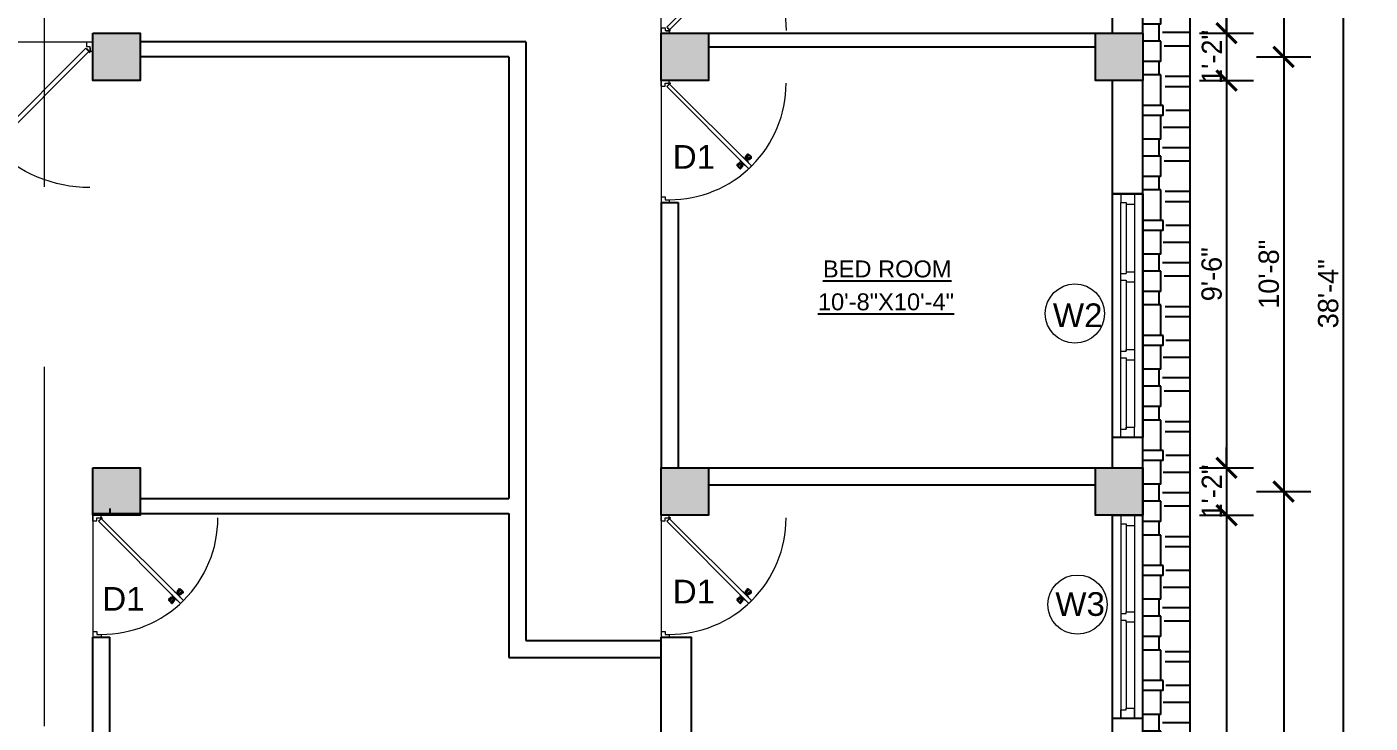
# Model space of a CAD drawing. Header units: inches. Extents: x 1397 to 20304, y -27267 to -746.
# Drawn here: x 10140.8 to 10537.9, y -20625.2 to -20419.4 of the extents above; entities that cross this region are included whole.
import ezdxf

# ---------------------------------------------------------------- set-up
doc = ezdxf.new("R2010")
doc.units = ezdxf.units.IN
doc.header["$LTSCALE"] = 17
doc.header["$MEASUREMENT"] = 0
doc.linetypes.add('21_FP_00$0$HIDDEN', pattern=[0.375, 0.25, -0.125])
doc.linetypes.add('PHANTOM2', pattern=[1.25, 0.625, -0.125, 0.125, -0.125, 0.125, -0.125])
for name, color, linetype, lineweight in [('25 BOT BAR', 12, 'Continuous', 25), ('aa_section_line', 2, 'PHANTOM2', 13), ('DOOR & WIN', 1, 'Continuous', 25), ('OUTLINE', 1, 'Continuous', 25), ('PUERTAS', 7, 'Continuous', 9), ('TEXT', 231, 'Continuous', 20), ('WINDOW FRAME PLAN', 162, 'Continuous', 18)]:
    doc.layers.add(name, color=color, linetype=linetype, lineweight=lineweight)
doc.styles.add('ARCHITECTURE', font='stylu.ttf')
doc.styles.add('DIMTEXT', font='arial.ttf', dxfattribs={"height": 6})
doc.dimstyles.new('8 SCALE', dxfattribs={"dimscale": 0, "dimtxt": 6, "dimasz": 6, "dimexe": 8, "dimexo": 8, "dimgap": 1.25, "dimtad": 1, "dimdec": 0, "dimzin": 3, "dimdsep": 46, "dimlunit": 4, "dimtxsty": 'ARCHITECTURE', "dimblk": 'ARCHTICK', "dimcen": 8, "dimdle": 8, "dimclrd": 5, "dimclre": 5, "dimclrt": 7, "dimadec": 0, "dimazin": 0, "dimtfac": 0.75, "dimtdec": 0, "dimtix": 1, "dimtmove": 2, "dimatfit": 3, "dimldrblk": 'ARCHTICK', "dimfxl": 8, "dimfxlon": 1, "dimtolj": 1, "dimtzin": 0, "dimlwd": -1, "dimlwe": -1, "dimarcsym": 0})

# ---------------------------------------------------------------- blocks, each defined once
blk = doc.blocks.new('ffddd')
at = {"layer": 'DOOR & WIN'}
for p, q in [((-13345.31, -2388.07), (-13345.31, -2316.07)), ((-13336.31, -2316.07), (-13345.31, -2316.07)), ((-13336.31, -2316.07), (-13336.31, -2388.07)), ((-13336.31, -2388.07), (-13345.31, -2388.07)), ((-13336.31, -2388.07), (-13345.31, -2388.07))]:
    blk.add_line(p, q, dxfattribs=at)
at = {"layer": 'WINDOW FRAME PLAN'}
for p, q in [((-13342.81, -2316.07), (-13342.81, -2318.57)), ((-13342.81, -2385.57), (-13342.81, -2318.57)), ((-13342.81, -2318.57), (-13341.31, -2318.57)), ((-13341.31, -2318.57), (-13341.31, -2319.07)), ((-13341.31, -2319.07), (-13341.31, -2339.57)), ((-13341.31, -2319.07), (-13338.81, -2319.07)), ((-13338.81, -2316.07), (-13338.81, -2319.07)), ((-13338.81, -2319.07), (-13338.81, -2385.07)), ((-13341.31, -2339.07), (-13338.81, -2339.07)), ((-13342.81, -2339.57), (-13341.31, -2339.57)), ((-13342.81, -2341.57), (-13341.31, -2341.57)), ((-13341.31, -2341.57), (-13341.31, -2342.07)), ((-13341.31, -2341.57), (-13341.31, -2362.57)), ((-13341.31, -2342.07), (-13338.81, -2342.07)), ((-13342.81, -2362.57), (-13341.31, -2362.57)), ((-13341.31, -2362.07), (-13338.81, -2362.07)), ((-13341.31, -2362.57), (-13341.31, -2362.07)), ((-13342.81, -2364.57), (-13341.31, -2364.57)), ((-13341.31, -2364.57), (-13341.31, -2385.57)), ((-13341.31, -2365.07), (-13338.81, -2365.07)), ((-13342.81, -2388.07), (-13342.81, -2385.57)), ((-13342.81, -2385.57), (-13341.31, -2385.57)), ((-13341.31, -2385.07), (-13338.81, -2385.07)), ((-13341.31, -2385.57), (-13341.31, -2385.07)), ((-13338.81, -2388.07), (-13338.81, -2385.07))]:
    blk.add_line(p, q, dxfattribs=at)
blk = doc.blocks.new('3ft')
at = {"layer": 'PUERTAS', "color": 6}
for p, q in [((1.01, 2.52), (25.23, 26.74)), ((26.05, 25.92), (1.77, 1.64)), ((26.05, 25.92), (25.23, 26.74)), ((0, 2.4), (0, 0)), ((0.72, 2.4), (0, 2.4)), ((1.6, 0), (0, 0)), ((0.72, 1.52), (0.72, 2.44)), ((0.8, 1.52), (0.72, 1.52)), ((0.8, 1.52), (0.8, 2.41)), ((0.8, 1.2), (0.8, 1.52)), ((1.6, 1.2), (0.8, 1.2)), ((1.57, 1.84), (0.94, 2.47)), ((1.63, 1.89), (0.97, 2.55)), ((1.63, 1.89), (1.57, 1.84)), ((1.77, 1.64), (1.57, 1.84)), ((1.6, 0), (1.6, 1.2)), ((34.4, 0), (34.4, 1.2)), ((34.4, 1.2), (35.2, 1.2)), ((34.4, 0), (36, 0)), ((35.2, 1.2), (35.2, 2.4)), ((35.2, 2.4), (36, 2.4)), ((36, 0), (36, 2.4))]:
    blk.add_line(p, q, dxfattribs=at)
at = {"layer": 'PUERTAS', "color": 8}
for p, q in [((22.57, 24.94), (21.65, 25.68)), ((22.63, 24.99), (21.69, 25.75)), ((22.74, 25.1), (21.84, 25.9)), ((22.13, 26.28), (21.98, 26.13)), ((22.88, 25.24), (22.01, 26.06)), ((22.13, 26.28), (22.27, 26.42)), ((22.29, 26.41), (22.27, 26.42)), ((23.16, 25.52), (22.34, 26.39)), ((23.3, 25.66), (22.5, 26.56)), ((23.41, 25.77), (22.65, 26.71)), ((22.69, 24.32), (23.02, 24.83)), ((23.46, 25.83), (22.72, 26.75)), ((22.95, 24.96), (22.84, 25.07)), ((22.98, 24.99), (22.86, 25.1)), ((23.03, 25.04), (22.91, 25.15)), ((22.91, 24.53), (23.1, 24.91)), ((23.11, 25.12), (22.99, 25.23)), ((23.13, 24.76), (23.18, 24.99)), ((23.28, 25.3), (23.17, 25.41)), ((23.36, 25.37), (23.25, 25.49)), ((23.31, 24.94), (23.28, 25.08)), ((23.41, 25.43), (23.3, 25.54)), ((23.46, 25.09), (23.32, 25.13)), ((23.44, 25.45), (23.33, 25.56)), ((23.64, 25.27), (23.41, 25.22)), ((23.87, 25.49), (23.49, 25.3)), ((24.08, 25.71), (23.57, 25.38)), ((24.07, 23.82), (24.3, 23.88)), ((24.25, 24), (24.39, 23.97)), ((24.4, 24.15), (24.43, 24.01)), ((24.58, 24.33), (24.52, 24.1)), ((24.6, 23.97), (24.72, 23.86)), ((24.8, 24.56), (24.61, 24.18)), ((25.02, 24.77), (24.68, 24.26)), ((24.68, 24.05), (24.79, 23.94)), ((24.73, 24.1), (24.85, 23.99)), ((24.76, 24.13), (24.87, 24.02)), ((24.83, 23.85), (25.7, 23.03)), ((24.97, 23.99), (25.87, 23.2)), ((25.08, 24.1), (26.02, 23.34)), ((25.14, 24.15), (26.06, 23.41)), ((23.63, 23.38), (24.14, 23.72)), ((23.84, 23.6), (24.22, 23.79)), ((24.25, 23.26), (24.99, 22.34)), ((24.27, 23.64), (24.38, 23.53)), ((24.3, 23.67), (24.41, 23.56)), ((24.3, 23.32), (25.06, 22.38)), ((24.35, 23.72), (24.46, 23.61)), ((24.41, 23.43), (25.2, 22.53)), ((24.43, 23.8), (24.54, 23.69)), ((24.55, 23.57), (25.37, 22.7)), ((25.58, 22.82), (25.43, 22.67)), ((25.58, 22.82), (25.73, 22.97)), ((25.72, 22.98), (25.73, 22.97)), ((0, 0), (36, 0))]:
    blk.add_line(p, q, dxfattribs=at)
at = {"layer": 'PUERTAS', "color": 1}
for p, q in [((21.67, 25.73), (22.17, 26.23)), ((22.49, 24.95), (21.67, 25.61)), ((21.7, 25.82), (22.14, 26.26)), ((21.73, 25.79), (21.7, 25.82)), ((22.58, 26.7), (22.14, 26.26)), ((22.67, 26.73), (22.17, 26.23)), ((22.61, 26.67), (22.58, 26.7)), ((22.6, 24.96), (23.02, 25.38)), ((22.61, 24.25), (22.92, 24.72)), ((22.62, 24.13), (22.61, 24.14)), ((22.7, 25.07), (22.71, 25.06)), ((23.45, 25.91), (22.79, 26.73)), ((22.82, 25.06), (23.08, 25.32)), ((22.94, 24.95), (22.83, 25.07)), ((22.92, 24.72), (22.92, 24.72)), ((22.93, 24.94), (23.19, 25.21)), ((22.93, 24.84), (22.93, 24.83)), ((23.44, 25.81), (23.02, 25.38)), ((23.34, 25.58), (23.08, 25.32)), ((23.46, 25.47), (23.19, 25.21)), ((23.33, 25.7), (23.34, 25.69)), ((23.45, 25.46), (23.33, 25.57)), ((23.57, 25.47), (23.57, 25.47)), ((24.15, 25.79), (23.68, 25.48)), ((23.68, 25.48), (23.68, 25.48)), ((24.25, 23.62), (24.51, 23.89)), ((24.27, 25.78), (24.26, 25.79)), ((24.78, 24.15), (24.51, 23.89)), ((24.89, 24.03), (24.63, 23.77)), ((25.11, 24.14), (24.69, 23.71)), ((24.77, 24.14), (24.88, 24.03)), ((24.79, 24.38), (24.78, 24.37)), ((24.78, 24.26), (24.78, 24.26)), ((25.1, 24.84), (24.79, 24.38)), ((25, 24.03), (25, 24.03)), ((25.09, 24.96), (25.1, 24.95)), ((25.22, 24.14), (26.03, 23.48)), ((23.44, 23.31), (23.45, 23.3)), ((23.56, 23.3), (24.03, 23.61)), ((24.03, 23.61), (24.03, 23.62)), ((24.14, 23.62), (24.14, 23.62)), ((24.26, 23.29), (24.69, 23.71)), ((24.26, 23.63), (24.37, 23.52)), ((24.26, 23.18), (24.92, 22.37)), ((24.37, 23.52), (24.63, 23.77)), ((24.37, 23.4), (24.37, 23.4)), ((25.04, 22.36), (25.54, 22.86)), ((25.1, 22.42), (25.13, 22.39)), ((25.13, 22.39), (25.57, 22.83)), ((26.04, 23.37), (25.54, 22.86)), ((26.01, 23.27), (25.57, 22.83)), ((25.98, 23.3), (26.01, 23.27))]:
    blk.add_line(p, q, dxfattribs=at)
at = {"layer": 'PUERTAS', "color": 2}
for p, q in [((21.99, 26.11), (21.98, 26.13)), ((25.42, 22.68), (25.43, 22.67))]:
    blk.add_line(p, q, dxfattribs=at)
at = {"layer": 'PUERTAS', "color": 6}
for radius in [0.155, 0.0752]:
    blk.add_circle((0.82, 2.56), radius, dxfattribs=at)
blk.add_arc((0.82, 2.56), 34.38, 359.7285, 90.0333, dxfattribs=at)
at = {"layer": 'PUERTAS', "color": 1}
for centre, start, end in [((22.54, 25.01), 231.0764, 315), ((22.67, 24.2), 135, 225), ((22.73, 26.68), 38.9236, 135), ((22.77, 25.12), 225, 315), ((22.99, 24.89), 135, 219.7428), ((22.87, 24.78), 315, 39.7428), ((23.28, 25.63), 315, 45), ((23.39, 25.86), 315, 38.9236), ((23.51, 25.41), 50.2572, 135), ((23.62, 25.53), 230.2572, 315), ((24.2, 25.73), 45, 135), ((24.84, 24.31), 135, 219.7428), ((24.72, 24.21), 315, 39.7428), ((24.94, 23.98), 45, 135), ((25.04, 24.89), 315, 45), ((25.17, 24.08), 51.0764, 135), ((23.51, 23.36), 225, 315), ((24.09, 23.56), 50.2572, 135), ((24.2, 23.68), 230.2572, 315), ((24.32, 23.23), 135, 218.9236), ((24.42, 23.46), 135, 225), ((24.98, 22.42), 218.9236, 315), ((25.98, 23.42), 315, 51.0764)]:
    blk.add_arc(centre, 0.08, start, end, dxfattribs=at)
blk = doc.blocks.new('*U2802')
at = {"color": 3, "xscale": -1}
blk.add_blockref('3ft', (42, 0), dxfattribs=at)
blk = doc.blocks.new('*U3029')
at = {"layer": 'PUERTAS', "color": 8}
for p, q in [((12.67, 28.18), (11.59, 27.31)), ((12.74, 28.12), (11.65, 27.23)), ((12.87, 27.99), (11.82, 27.06)), ((13.04, 27.82), (12.01, 26.87)), ((12.82, 28.9), (13.2, 28.3)), ((13.12, 28.15), (12.99, 28.02)), ((13.14, 28.12), (13.01, 27.99)), ((13.06, 28.65), (13.29, 28.21)), ((13.2, 28.06), (13.07, 27.93)), ((13.3, 27.97), (13.17, 27.84)), ((13.33, 28.39), (13.39, 28.12)), ((13.54, 28.18), (13.49, 28.01)), ((13.71, 28), (13.54, 27.96)), ((13.92, 27.79), (13.65, 27.86)), ((13.91, 29.99), (14.5, 29.61)), ((14.16, 29.74), (14.59, 29.52)), ((14.42, 29.48), (14.69, 29.42)), ((14.63, 30.14), (15.5, 31.21)), ((14.63, 29.27), (14.8, 29.31)), ((14.66, 29.69), (14.79, 29.82)), ((14.68, 29.66), (14.82, 29.79)), ((14.69, 30.07), (15.57, 31.16)), ((14.74, 29.6), (14.87, 29.73)), ((14.8, 29.09), (14.85, 29.26)), ((14.82, 29.94), (15.74, 30.99)), ((14.84, 29.51), (14.97, 29.64)), ((15.01, 28.89), (14.95, 29.16)), ((14.98, 29.77), (15.94, 30.79)), ((15.04, 29.3), (15.17, 29.43)), ((15.28, 28.62), (15.05, 29.06)), ((15.14, 29.21), (15.27, 29.34)), ((15.52, 28.37), (15.14, 28.97)), ((15.2, 29.15), (15.33, 29.28)), ((15.22, 29.12), (15.35, 29.25)), ((15.31, 29.45), (16.33, 30.41)), ((15.47, 29.29), (16.52, 30.21)), ((15.6, 29.16), (16.69, 30.04)), ((15.67, 29.09), (16.75, 29.96)), ((15.99, 30.81), (16.01, 30.83)), ((16.19, 30.65), (16.01, 30.83)), ((16.19, 30.65), (16.36, 30.48)), ((12, 26.81), (11.98, 26.79)), ((12.15, 26.62), (11.98, 26.79)), ((12.15, 26.62), (12.33, 26.45)), ((13.36, 27.5), (12.4, 26.48)), ((13.52, 27.34), (12.6, 26.28)), ((13.65, 27.21), (12.77, 26.11)), ((13.71, 27.14), (12.84, 26.06)), ((13.5, 27.76), (13.37, 27.63)), ((13.59, 27.67), (13.46, 27.54)), ((13.65, 27.61), (13.52, 27.48)), ((13.68, 27.58), (13.55, 27.45)), ((14.18, 27.53), (13.75, 27.76)), ((14.43, 27.28), (13.83, 27.67)), ((0, 0), (42, 0))]:
    blk.add_line(p, q, dxfattribs=at)
at = {"layer": 'PUERTAS', "color": 2}
for p, q in [((11.61, 30.24), (12.57, 31.2)), ((11.61, 30.24), (39.94, 1.92)), ((40.83, 2.94), (12.57, 31.2)), ((16.34, 30.46), (16.36, 30.48)), ((12.35, 26.47), (12.33, 26.45)), ((0, 0), (0, 2.8)), ((0.93, 2.8), (0, 2.8)), ((1.87, 0), (0, 0)), ((0.93, 1.4), (0.93, 2.8)), ((1.87, 1.4), (0.93, 1.4)), ((1.87, 0), (1.87, 1.4)), ((39.94, 1.92), (40.16, 2.14)), ((40.1, 2.21), (40.86, 2.97)), ((40.1, 2.21), (40.16, 2.14)), ((40.13, 0), (40.13, 1.4)), ((40.13, 1.4), (41.07, 1.4)), ((40.13, 0), (42, 0)), ((40.16, 2.14), (40.9, 2.88)), ((41.07, 1.77), (41.07, 2.81)), ((41.07, 1.4), (41.07, 1.77)), ((41.07, 1.77), (41.16, 1.77)), ((41.16, 1.77), (41.16, 2.85)), ((41.16, 2.8), (42, 2.8)), ((42, 2.8), (42, 0))]:
    blk.add_line(p, q, dxfattribs=at)
at = {"layer": 'PUERTAS', "color": 1}
for p, q in [((12.58, 28.16), (11.63, 27.4)), ((12.7, 28.16), (13.2, 27.66)), ((12.73, 29.12), (12.72, 29.11)), ((12.72, 28.98), (13.08, 28.44)), ((12.83, 28.03), (12.84, 28.04)), ((12.97, 28.04), (13.27, 27.74)), ((13.11, 28.16), (12.98, 28.03)), ((13.08, 28.44), (13.08, 28.43)), ((13.09, 28.3), (13.09, 28.3)), ((13.09, 28.17), (13.4, 27.87)), ((13.71, 27.56), (13.4, 27.87)), ((13.69, 30.08), (13.7, 30.09)), ((13.83, 30.09), (14.37, 29.73)), ((14.37, 29.73), (14.38, 29.72)), ((14.51, 29.72), (14.5, 29.72)), ((14.63, 29.71), (14.94, 29.41)), ((14.64, 30.23), (15.41, 31.18)), ((14.65, 30.11), (15.14, 29.61)), ((14.65, 29.7), (14.78, 29.83)), ((14.78, 29.98), (14.77, 29.97)), ((14.77, 29.84), (15.07, 29.54)), ((15.25, 29.1), (14.94, 29.41)), ((15.37, 29.24), (15.07, 29.54)), ((15.64, 29.12), (15.14, 29.61)), ((15.23, 29.11), (15.36, 29.24)), ((15.25, 28.97), (15.25, 28.97)), ((15.26, 28.84), (15.25, 28.84)), ((15.62, 28.3), (15.26, 28.84)), ((15.51, 29.24), (15.5, 29.24)), ((15.55, 31.19), (16.13, 30.6)), ((15.61, 28.15), (15.62, 28.16)), ((15.62, 31.12), (15.65, 31.15)), ((15.65, 31.15), (16.17, 30.63)), ((15.76, 29.11), (16.71, 29.88)), ((16.72, 30.01), (16.13, 30.6)), ((16.68, 30.12), (16.17, 30.63)), ((16.65, 30.09), (16.68, 30.12)), ((11.62, 27.26), (12.21, 26.67)), ((11.69, 27.19), (11.66, 27.15)), ((11.66, 27.15), (12.17, 26.64)), ((12.69, 26.12), (12.17, 26.64)), ((12.79, 26.09), (12.21, 26.67)), ((12.72, 26.16), (12.69, 26.12)), ((13.7, 27.04), (12.93, 26.09)), ((13.69, 27.17), (13.2, 27.66)), ((13.57, 27.43), (13.27, 27.74)), ((13.69, 27.57), (13.56, 27.44)), ((13.56, 27.3), (13.57, 27.3)), ((13.83, 27.55), (13.84, 27.56)), ((13.97, 27.54), (13.96, 27.55)), ((14.51, 27.19), (13.97, 27.54)), ((14.65, 27.2), (14.64, 27.19))]:
    blk.add_line(p, q, dxfattribs=at)
at = {"layer": 'PUERTAS', "color": 2}
for radius in [0.181, 0.0878]:
    blk.add_circle((41.04, 2.99), radius, dxfattribs=at)
at = {"layer": 'PUERTAS', "color": 8}
blk.add_arc((41.04, 2.99), 40.11, 89.9667, 180.2715, dxfattribs=at)
at = {"layer": 'PUERTAS', "color": 1}
for centre, start, end in [((12.63, 28.09), 45, 128.9236), ((12.79, 29.04), 135, 225), ((12.9, 27.97), 45, 135), ((13.16, 28.24), 140.2572, 225), ((13.02, 28.36), 320.2572, 45), ((13.76, 30.02), 45, 135), ((14.44, 29.79), 225, 309.7428), ((14.57, 29.65), 45, 129.7428), ((14.71, 30.17), 141.0764, 225), ((14.84, 29.91), 135, 225), ((15.32, 28.91), 140.2572, 225), ((15.18, 29.03), 320.2572, 45), ((15.44, 29.3), 225, 315), ((15.48, 31.12), 45, 141.0764), ((15.55, 28.23), 315, 45), ((15.7, 29.18), 225, 308.9236), ((11.69, 27.33), 128.9236, 225), ((12.86, 26.15), 225, 321.0764), ((13.5, 27.37), 315, 45), ((13.62, 27.1), 321.0764, 45), ((13.77, 27.63), 225, 309.7428), ((13.9, 27.49), 45, 129.7428), ((14.58, 27.25), 225, 315)]:
    blk.add_arc(centre, 0.0933, start, end, dxfattribs=at)
blk = doc.blocks.new("5'")
at = {"layer": 'WINDOW FRAME PLAN'}
for p, q in [((10026.35, -7897.24), (10086.35, -7897.24)), ((10026.35, -7897.24), (10026.35, -7901.24)), ((10026.35, -7897.24), (10029.35, -7897.24)), ((10029.35, -7899.74), (10029.35, -7897.24)), ((10054.85, -7899.74), (10054.85, -7897.24)), ((10054.85, -7897.24), (10057.85, -7897.24)), ((10057.85, -7899.74), (10057.85, -7897.24)), ((10086.35, -7897.24), (10083.35, -7897.24)), ((10083.35, -7899.74), (10083.35, -7897.24)), ((10086.35, -7897.24), (10086.35, -7901.24)), ((10026.35, -7901.24), (10086.35, -7901.24)), ((10026.35, -7901.24), (10028.85, -7901.24)), ((10028.85, -7901.24), (10028.85, -7899.74)), ((10028.85, -7899.74), (10029.35, -7899.74)), ((10029.35, -7899.74), (10054.85, -7899.74)), ((10055.35, -7899.74), (10054.85, -7899.74)), ((10055.35, -7901.24), (10055.35, -7899.74)), ((10057.35, -7901.24), (10057.35, -7899.74)), ((10057.85, -7899.74), (10057.35, -7899.74)), ((10057.85, -7899.74), (10083.35, -7899.74)), ((10083.85, -7899.74), (10083.35, -7899.74)), ((10083.85, -7901.24), (10083.85, -7899.74)), ((10086.35, -7901.24), (10083.85, -7901.24))]:
    blk.add_line(p, q, dxfattribs=at)
blk = doc.blocks.new('*U3086')
at = {"color": 3}
blk.add_blockref('3ft', (0, 0), dxfattribs=at)
blk = doc.blocks.new('_ArchTick')
at = {"color": 0, "linetype": 'ByBlock', "const_width": 0.15}
blk.add_lwpolyline([(-0.5, -0.5), (0.5, 0.5)], dxfattribs=at)
blk = doc.blocks.new('*D3512')
at = {"layer": '25 BOT BAR', "color": 5, "transparency": 16777216}
for p, q in [((10495.43, -20274.24), (10495.43, -20429.24)), ((10487.43, -20282.24), (10503.43, -20282.24)), ((10487.43, -20421.24), (10503.43, -20421.24))]:
    blk.add_line(p, q, dxfattribs=at)
at = {"layer": 'Defpoints', "color": 0, "transparency": 16777216}
for p in [(10470.75, -20282.24), (10470.75, -20421.24), (10495.43, -20421.24)]:
    blk.add_point(p, dxfattribs=at)
at = {"layer": '25 BOT BAR', "color": 5, "transparency": 16777216, "xscale": 6, "yscale": 6, "zscale": 6}
for p, rotation in [((10495.43, -20282.24), 90), ((10495.43, -20421.24), 270)]:
    blk.add_blockref('_ArchTick', p, dxfattribs=dict(at, rotation=rotation))
at = {"layer": '25 BOT BAR', "color": 7, "transparency": 16777216, "insert": (10490.97, -20351.74), "char_height": 6, "attachment_point": 5, "rotation": 90, "style": 'ARCHITECTURE'}
blk.add_mtext('\\A1;11\'-7"', dxfattribs=at)
blk = doc.blocks.new('*D3513')
at = {"layer": '25 BOT BAR', "color": 5, "transparency": 16777216}
for p, q in [((10495.43, -20421.24), (10495.43, -20415.24)), ((10487.43, -20421.24), (10503.43, -20421.24)), ((10495.43, -20421.24), (10495.43, -20435.24)), ((10487.43, -20435.24), (10503.43, -20435.24)), ((10495.43, -20435.24), (10495.43, -20441.24))]:
    blk.add_line(p, q, dxfattribs=at)
at = {"layer": 'Defpoints', "color": 0, "transparency": 16777216}
for p in [(10470.75, -20421.24), (10470.75, -20435.24), (10495.43, -20435.24)]:
    blk.add_point(p, dxfattribs=at)
at = {"layer": '25 BOT BAR', "color": 5, "transparency": 16777216, "xscale": 6, "yscale": 6, "zscale": 6}
for p, rotation in [((10495.43, -20421.24), 270), ((10495.43, -20435.24), 90)]:
    blk.add_blockref('_ArchTick', p, dxfattribs=dict(at, rotation=rotation))
at = {"layer": '25 BOT BAR', "color": 7, "transparency": 16777216, "insert": (10491.12, -20428.24), "char_height": 6, "attachment_point": 5, "rotation": 90, "style": 'ARCHITECTURE'}
blk.add_mtext('\\A1;1\'-2"', dxfattribs=at)
blk = doc.blocks.new('*D3514')
at = {"layer": '25 BOT BAR', "color": 5, "transparency": 16777216}
for p, q in [((10495.43, -20427.24), (10495.43, -20557.72)), ((10487.43, -20435.24), (10503.43, -20435.24)), ((10487.43, -20549.72), (10503.43, -20549.72))]:
    blk.add_line(p, q, dxfattribs=at)
at = {"layer": 'Defpoints', "color": 0, "transparency": 16777216}
for p in [(10470.75, -20435.24), (10470.75, -20549.72), (10495.43, -20549.72)]:
    blk.add_point(p, dxfattribs=at)
at = {"layer": '25 BOT BAR', "color": 5, "transparency": 16777216, "xscale": 6, "yscale": 6, "zscale": 6}
for p, rotation in [((10495.43, -20435.24), 90), ((10495.43, -20549.72), 270)]:
    blk.add_blockref('_ArchTick', p, dxfattribs=dict(at, rotation=rotation))
at = {"layer": '25 BOT BAR', "color": 7, "transparency": 16777216, "insert": (10491.07, -20492.48), "char_height": 6, "attachment_point": 5, "rotation": 90, "style": 'ARCHITECTURE'}
blk.add_mtext('\\A1;9\'-6"', dxfattribs=at)
blk = doc.blocks.new('*D3515')
at = {"layer": '25 BOT BAR', "color": 5, "transparency": 16777216}
for p, q in [((10495.43, -20549.72), (10495.43, -20543.72)), ((10487.43, -20549.72), (10503.43, -20549.72)), ((10495.43, -20549.72), (10495.43, -20563.72)), ((10487.43, -20563.72), (10503.43, -20563.72)), ((10495.43, -20563.72), (10495.43, -20569.72))]:
    blk.add_line(p, q, dxfattribs=at)
at = {"layer": 'Defpoints', "color": 0, "transparency": 16777216}
for p in [(10470.75, -20549.72), (10470.75, -20563.72), (10495.43, -20563.72)]:
    blk.add_point(p, dxfattribs=at)
at = {"layer": '25 BOT BAR', "color": 5, "transparency": 16777216, "xscale": 6, "yscale": 6, "zscale": 6}
for p, rotation in [((10495.43, -20549.72), 270), ((10495.43, -20563.72), 90)]:
    blk.add_blockref('_ArchTick', p, dxfattribs=dict(at, rotation=rotation))
at = {"layer": '25 BOT BAR', "color": 7, "transparency": 16777216, "insert": (10491.12, -20556.72), "char_height": 6, "attachment_point": 5, "rotation": 90, "style": 'ARCHITECTURE'}
blk.add_mtext('\\A1;1\'-2"', dxfattribs=at)
blk = doc.blocks.new('*D3503')
at = {"layer": '25 BOT BAR', "color": 5, "transparency": 16777216}
for p, q in [((10495.43, -20555.72), (10495.43, -20722.24)), ((10487.43, -20563.72), (10503.43, -20563.72)), ((10487.43, -20714.24), (10503.43, -20714.24))]:
    blk.add_line(p, q, dxfattribs=at)
at = {"layer": 'Defpoints', "color": 0, "transparency": 16777216}
for p in [(10470.75, -20563.72), (10470.75, -20714.24), (10495.43, -20714.24)]:
    blk.add_point(p, dxfattribs=at)
at = {"layer": '25 BOT BAR', "color": 5, "transparency": 16777216, "xscale": 6, "yscale": 6, "zscale": 6}
for p, rotation in [((10495.43, -20563.72), 90), ((10495.43, -20714.24), 270)]:
    blk.add_blockref('_ArchTick', p, dxfattribs=dict(at, rotation=rotation))
at = {"layer": '25 BOT BAR', "color": 7, "transparency": 16777216, "insert": (10490.97, -20638.98), "char_height": 6, "attachment_point": 5, "rotation": 90, "style": 'ARCHITECTURE'}
blk.add_mtext('\\A1;12\'-7"', dxfattribs=at)
blk = doc.blocks.new('*D3506')
at = {"layer": '25 BOT BAR', "color": 5, "transparency": 16777216}
for p, q in [((10512.35, -20267.24), (10512.35, -20436.24)), ((10504.35, -20275.24), (10520.35, -20275.24)), ((10504.35, -20428.24), (10520.35, -20428.24))]:
    blk.add_line(p, q, dxfattribs=at)
at = {"layer": 'Defpoints', "color": 0, "transparency": 16777216}
for p in [(10463.75, -20275.24), (10463.75, -20428.24), (10512.35, -20428.24)]:
    blk.add_point(p, dxfattribs=at)
at = {"layer": '25 BOT BAR', "color": 5, "transparency": 16777216, "xscale": 6, "yscale": 6, "zscale": 6}
for p, rotation in [((10512.35, -20275.24), 90), ((10512.35, -20428.24), 270)]:
    blk.add_blockref('_ArchTick', p, dxfattribs=dict(at, rotation=rotation))
at = {"layer": '25 BOT BAR', "color": 7, "transparency": 16777216, "insert": (10508.01, -20351.74), "char_height": 6, "attachment_point": 5, "rotation": 90, "style": 'ARCHITECTURE'}
blk.add_mtext('\\A1;12\'-9"', dxfattribs=at)
blk = doc.blocks.new('*D3507')
at = {"layer": '25 BOT BAR', "color": 5, "transparency": 16777216}
for p, q in [((10512.35, -20420.24), (10512.35, -20564.72)), ((10504.35, -20428.24), (10520.35, -20428.24)), ((10504.35, -20556.72), (10520.35, -20556.72))]:
    blk.add_line(p, q, dxfattribs=at)
at = {"layer": 'Defpoints', "color": 0, "transparency": 16777216}
for p in [(10463.75, -20428.24), (10463.75, -20556.72), (10512.35, -20556.72)]:
    blk.add_point(p, dxfattribs=at)
at = {"layer": '25 BOT BAR', "color": 5, "transparency": 16777216, "xscale": 6, "yscale": 6, "zscale": 6}
for p, rotation in [((10512.35, -20428.24), 90), ((10512.35, -20556.72), 270)]:
    blk.add_blockref('_ArchTick', p, dxfattribs=dict(at, rotation=rotation))
at = {"layer": '25 BOT BAR', "color": 7, "transparency": 16777216, "insert": (10507.98, -20492.48), "char_height": 6, "attachment_point": 5, "rotation": 90, "style": 'ARCHITECTURE'}
blk.add_mtext('\\A1;10\'-8"', dxfattribs=at)
blk = doc.blocks.new('*D3508')
at = {"layer": '25 BOT BAR', "color": 5, "transparency": 16777216}
for p, q in [((10512.35, -20548.72), (10512.35, -20729.24)), ((10504.35, -20556.72), (10520.35, -20556.72)), ((10504.35, -20721.24), (10520.35, -20721.24))]:
    blk.add_line(p, q, dxfattribs=at)
at = {"layer": 'Defpoints', "color": 0, "transparency": 16777216}
for p in [(10463.75, -20556.72), (10463.75, -20721.24), (10512.35, -20721.24)]:
    blk.add_point(p, dxfattribs=at)
at = {"layer": '25 BOT BAR', "color": 5, "transparency": 16777216, "xscale": 6, "yscale": 6, "zscale": 6}
for p, rotation in [((10512.35, -20556.72), 90), ((10512.35, -20721.24), 270)]:
    blk.add_blockref('_ArchTick', p, dxfattribs=dict(at, rotation=rotation))
at = {"layer": '25 BOT BAR', "color": 7, "transparency": 16777216, "insert": (10508, -20638.98), "char_height": 6, "attachment_point": 5, "rotation": 90, "style": 'ARCHITECTURE'}
blk.add_mtext('\\A1;13\'-9"', dxfattribs=at)
blk = doc.blocks.new('*D3509')
at = {"layer": '25 BOT BAR', "color": 5, "transparency": 16777216}
for p, q in [((10529.91, -20260.24), (10529.91, -20736.24)), ((10521.91, -20268.24), (10537.91, -20268.24)), ((10521.91, -20728.24), (10537.91, -20728.24))]:
    blk.add_line(p, q, dxfattribs=at)
at = {"layer": 'Defpoints', "color": 0, "transparency": 16777216}
for p in [(10470.75, -20268.24), (10470.75, -20728.24), (10529.91, -20728.24)]:
    blk.add_point(p, dxfattribs=at)
at = {"layer": '25 BOT BAR', "color": 5, "transparency": 16777216, "xscale": 6, "yscale": 6, "zscale": 6}
for p, rotation in [((10529.91, -20268.24), 90), ((10529.91, -20728.24), 270)]:
    blk.add_blockref('_ArchTick', p, dxfattribs=dict(at, rotation=rotation))
at = {"layer": '25 BOT BAR', "color": 7, "transparency": 16777216, "insert": (10525.53, -20498.24), "char_height": 6, "attachment_point": 5, "rotation": 90, "style": 'ARCHITECTURE'}
blk.add_mtext('\\A1;38\'-4"', dxfattribs=at)

msp = doc.modelspace()

# ---------------------------------------------------------------- hatches: boundary and pattern name
at = {"layer": 'DOOR & WIN'}
h = msp.add_hatch(color=256, dxfattribs=at)
h.dxf.hatch_style = 1
h.paths.add_polyline_path([(10174.29, -20421.24), (10160.29, -20421.24), (10160.29, -20435.24), (10174.29, -20435.24)])
h = msp.add_hatch(color=256, dxfattribs=at)
h.dxf.hatch_style = 1
h.paths.add_polyline_path([(10342.29, -20421.24), (10328.29, -20421.24), (10328.29, -20435.24), (10342.29, -20435.24)])
h = msp.add_hatch(color=256, dxfattribs=at)
h.dxf.hatch_style = 1
h.paths.add_polyline_path([(10470.75, -20421.24), (10456.75, -20421.24), (10456.75, -20435.24), (10470.75, -20435.24)])
h = msp.add_hatch(color=256, dxfattribs=at)
h.dxf.hatch_style = 1
h.paths.add_polyline_path([(10174.29, -20549.72), (10160.29, -20549.72), (10160.29, -20563.72), (10174.29, -20563.72)])
h = msp.add_hatch(color=256, dxfattribs=at)
h.dxf.hatch_style = 1
h.paths.add_polyline_path([(10342.29, -20549.72), (10328.29, -20549.72), (10328.29, -20563.72), (10342.29, -20563.72)])
h = msp.add_hatch(color=256, dxfattribs=at)
h.dxf.hatch_style = 1
h.paths.add_polyline_path([(10470.75, -20549.72), (10456.75, -20549.72), (10456.75, -20563.72), (10470.75, -20563.72)])
at = {"layer": 'OUTLINE'}
h = msp.add_hatch(dxfattribs=at)
h.set_pattern_fill('AR-RSHKE', color=8, angle=90)
h.set_pattern_definition([(90, (0, -1874.08), (-12, 25.5), [6, -5, 7, -3, 9, -4]), (90, (-0.5, -1868.08), (-12, 25.5), [5, -19, 4, -6]), (90, (0.75, -1856.08), (-12, 25.5), [3, -31]), (180, (0, -1874.079), (-12, -8.5), [11.5, -36.5]), (180, (4e-16, -1868.079), (-12, -8.5), [11.25, -36.75]), (180, (7e-16, -1863.079), (-12, -8.5), [10.5, -37.5]), (180, (0.75, -1856.079), (-12, -8.5), [11.5, -36.5]), (180, (0.75, -1853.079), (-12, -8.5), [11.5, -36.5]), (180, (2e-15, -1844.079), (-12, -8.5), [11, -37])])
h.paths.add_polyline_path([(10484.75, -20268.24), (10470.75, -20268.24), (10470.75, -20282.24), (10470.75, -20421.24), (10470.75, -20435.24), (10470.75, -20770.24), (10484.75, -20770.24)])

# ---------------------------------------------------------------- linework, layer by layer
at = {"layer": '25 BOT BAR'}
for p, q in [((10288.29, -20423.74), (10174.29, -20423.74)), ((10288.29, -20423.74), (10288.29, -20600.72)), ((10283.29, -20428.24), (10174.29, -20428.24)), ((10283.29, -20428.24), (10283.29, -20558.72)), ((10328.29, -20471.24), (10328.29, -20549.72)), ((10328.29, -20471.24), (10333.29, -20471.24)), ((10333.29, -20471.24), (10333.29, -20549.72)), ((10342.29, -20549.72), (10456.75, -20549.72)), ((10342.29, -20554.72), (10456.75, -20554.72)), ((10174.29, -20558.72), (10283.29, -20558.72)), ((10160.29, -20563.22), (10283.29, -20563.22)), ((10165.29, -20561.72), (10165.29, -20563.72)), ((10283.29, -20563.22), (10283.29, -20605.72)), ((10461.75, -20563.72), (10470.75, -20563.72)), ((10160.29, -20714.24), (10160.29, -20599.72)), ((10160.29, -20599.72), (10165.29, -20599.72)), ((10165.29, -20714.24), (10165.29, -20599.72)), ((10328.29, -20599.72), (10337.29, -20599.72)), ((10288.29, -20600.72), (10328.29, -20600.72)), ((10283.29, -20605.72), (10328.29, -20605.72)), ((10461.75, -20623.72), (10470.75, -20623.72))]:
    msp.add_line(p, q, dxfattribs=at)
at = {"layer": 'aa_section_line', "linetype": '21_FP_00$0$HIDDEN', "ltscale": 25}
msp.add_line((10145.86, -20201.05), (10145.85, -20824.9), dxfattribs=at)
at = {"layer": 'DOOR & WIN'}
for p, q in [((10470.75, -20421.24), (10470.75, -20268.24)), ((10484.75, -20770.24), (10484.75, -20268.24)), ((10461.75, -20421.24), (10461.75, -20282.24)), ((10342.29, -20421.24), (10456.75, -20421.24)), ((10342.29, -20425.24), (10456.75, -20425.24)), ((10461.75, -20549.72), (10461.75, -20435.24)), ((10470.75, -20728.24), (10470.75, -20435.24)), ((10461.75, -20714.24), (10461.75, -20563.72)), ((10328.29, -20605.72), (10328.29, -20599.72)), ((10337.29, -20714.24), (10337.29, -20599.72)), ((10328.29, -20714.24), (10328.29, -20605.72))]:
    msp.add_line(p, q, dxfattribs=at)
at = {"layer": 'OUTLINE'}
msp.add_line((10461.75, -20468.72), (10470.75, -20468.72), dxfattribs=at)
for points in [[(10160.29, -20421.24), (10174.29, -20421.24), (10174.29, -20435.24), (10160.29, -20435.24)], [(10328.29, -20421.24), (10342.29, -20421.24), (10342.29, -20435.24), (10328.29, -20435.24)], [(10456.75, -20421.24), (10470.75, -20421.24), (10470.75, -20435.24), (10456.75, -20435.24)], [(10160.29, -20549.72), (10174.29, -20549.72), (10174.29, -20563.72), (10160.29, -20563.72)], [(10328.29, -20549.72), (10342.29, -20549.72), (10342.29, -20563.72), (10328.29, -20563.72)], [(10456.75, -20549.72), (10470.75, -20549.72), (10470.75, -20563.72), (10456.75, -20563.72)]]:
    msp.add_lwpolyline(points, close=True, dxfattribs=at)
at = {"layer": 'TEXT'}
for centre in [(10450.62, -20504.11), (10451.39, -20590.13)]:
    msp.add_circle(centre, 8.75, dxfattribs=at)

# ---------------------------------------------------------------- block references
at = {"layer": '25 BOT BAR', "rotation": 270}
msp.add_blockref("5'", (18365.49, -10537.37), dxfattribs=at)
at = {"layer": 'DOOR & WIN', "rotation": 270}
for name, p in [('*U2802', (10328.29, -20379.24)), ('*U3086', (10160.29, -20563.72))]:
    msp.add_blockref(name, p, dxfattribs=at)
at = {"layer": 'DOOR & WIN', "xscale": -1}
for name, p, rotation in [('*U3029', (10118.29, -20423.74), 180), ('*U2802', (10328.29, -20477.24), 270), ('*U2802', (10328.29, -20605.72), 270)]:
    msp.add_blockref(name, p, dxfattribs=dict(at, rotation=rotation))
at = {"layer": 'OUTLINE'}
msp.add_blockref('ffddd', (23807.06, -18152.66), dxfattribs=at)

# ---------------------------------------------------------------- texts
at = {"layer": 'DOOR & WIN', "char_height": 5, "attachment_point": 5}
for s, insert in [('{\\fArial TUR|b0|i0|c0|p34;\\L\\C7;BED ROOM}', (10395.13, -20490.94)), ('{\\fArial TUR|b0|i0|c0|p34;\\L\\C7;10\'-8"X10\'-4"}', (10394.76, -20500.67))]:
    msp.add_mtext(s, dxfattribs=dict(at, insert=insert))
at = {"layer": 'TEXT', "style": 'DIMTEXT'}
for s, p in [('D1', (10331.73, -20461.3)), ('D1', (10331.73, -20589.78)), ('D1', (10163.07, -20591.93)), ('W3', (10444.83, -20593.46))]:
    msp.add_text(s, height=7, dxfattribs=at).set_placement(p)
msp.add_text('W2', height=7, rotation=360, dxfattribs=at).set_placement((10444.12, -20508.11))

# ---------------------------------------------------------------- dimensions: what is measured, and where the dimension line sits
at = {"layer": '25 BOT BAR'}
for base, p1, p2, picture, middle in [((10529.91, -20728.24), (10470.75, -20268.24), (10470.75, -20728.24), '*D3509', (10525.53, -20498.24)), ((10512.35, -20428.24), (10463.75, -20275.24), (10463.75, -20428.24), '*D3506', (10508.01, -20351.74)), ((10495.43, -20421.24), (10470.75, -20282.24), (10470.75, -20421.24), '*D3512', (10490.97, -20351.74)), ((10495.43, -20435.24), (10470.75, -20421.24), (10470.75, -20435.24), '*D3513', (10491.12, -20428.24)), ((10512.35, -20556.72), (10463.75, -20428.24), (10463.75, -20556.72), '*D3507', (10507.98, -20492.48)), ((10495.43, -20549.72), (10470.75, -20435.24), (10470.75, -20549.72), '*D3514', (10491.07, -20492.48)), ((10495.43, -20563.72), (10470.75, -20549.72), (10470.75, -20563.72), '*D3515', (10491.12, -20556.72)), ((10512.35, -20721.24), (10463.75, -20556.72), (10463.75, -20721.24), '*D3508', (10508, -20638.98)), ((10495.43, -20714.24), (10470.75, -20563.72), (10470.75, -20714.24), '*D3503', (10490.97, -20638.98))]:
    dim = msp.add_linear_dim(base=base, p1=p1, p2=p2, angle=90, dimstyle='8 SCALE', override={"dimscale": 1}, dxfattribs=at)
    dim.commit()
    dim.dimension.update_dxf_attribs({"geometry": picture, "text_midpoint": middle})

doc.saveas('drawing.dxf')
